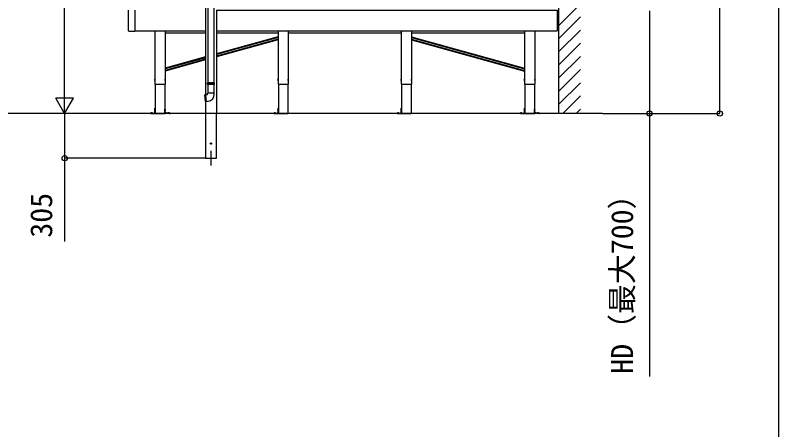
# Model space of a CAD drawing. Units: millimetres, scale not verified. Extents: x -10500 to 10500, y -15600 to 15524.
# Drawn here: x 5294 to 10500, y -7718 to -4890 of the extents above; entities that cross this region are included whole.
import ezdxf
from ezdxf.enums import TextEntityAlignment as Align

# ---------------------------------------------------------------- set-up
doc = ezdxf.new("R2010")
doc.units = ezdxf.units.MM
doc.header["$LTSCALE"] = 80
for name, color, linetype in [('0-3_YKK_12', 2, 'Continuous'), ('0-4_YKK_A1', 4, 'Continuous'), ('0-5_YKK_D', 6, 'Continuous'), ('0-6_YKK_ZWAK', 7, 'Continuous')]:
    doc.layers.add(name, color=color, linetype=linetype)
doc.styles.add('ＭＳ ゴシック', font='')
doc.styles.get('ＭＳ ゴシック').set_extended_font_data('MS Gothic')

msp = doc.modelspace()

# ---------------------------------------------------------------- linework, layer by layer
at = {"layer": '0-3_YKK_12'}
msp.add_line((6628.5, -5815.5), (6628.5, -5915.5), dxfattribs=at)
at = {"layer": '0-4_YKK_A1'}
for p, q in [((8998.5, -2045.05), (8998.5, -5560.5)), ((6591, -2906.71), (6591, -5432.16)), ((6607.5, -4237.5), (6607.5, -5350.5)), ((6649.5, -5350.5), (6649.5, -4237.5)), ((8998.5, -4961.28), (9147.5, -4812.28)), ((6066, -4996.59), (6066, -4856.41)), ((6666, -4854.5), (6666, -5560.5)), ((8998.5, -5051.08), (9147.5, -4902.08)), ((6066.29, -4997.29), (6066.39, -4997.39)), ((6068.61, -4999.61), (6066.39, -4997.39)), ((8998.5, -5140.88), (9147.5, -4991.88)), ((6068.61, -4999.61), (6068.71, -4999.71)), ((6108, -5000), (6069.41, -5000)), ((6109, -4997.5), (6591, -4997.5)), ((6245.92, -4997.5), (6245.92, -5360.5)), ((6246, -4997.5), (6246, -5360.5)), ((6246, -4997.5), (6246, -5360.5)), ((6591, -5012.5), (6316.08, -5012.5)), ((6666, -4997.5), (8988.5, -4997.5)), ((7085.92, -5012.5), (6666, -5012.5)), ((7085.92, -5037.81), (6666, -5153.79)), ((7085.92, -5043), (6666, -5158.98)), ((7925.92, -5012.5), (7156.08, -5012.5)), ((7996, -4997.5), (7996, -5034.9)), ((8765.92, -5012.5), (7996.08, -5012.5)), ((7996.08, -5037.81), (8765.92, -5250.44)), ((7996.08, -5043), (8765.92, -5255.62)), ((8836, -4997.5), (8836, -5360.5)), ((8836.08, -4997.5), (8836.08, -5360.5)), ((7085.92, -5053.38), (6666, -5169.35)), ((7085.92, -5058.56), (6666, -5174.54)), ((7996, -5056.66), (7996, -5360.5)), ((7996.08, -5053.38), (8765.92, -5266)), ((7996.08, -5058.56), (8765.92, -5271.19)), ((8998.5, -5230.69), (9147.5, -5081.69)), ((6591, -5174.51), (6316.08, -5250.44)), ((6591, -5179.69), (6316.08, -5255.62)), ((6591, -5190.07), (6316.08, -5266)), ((6591, -5195.26), (6316.08, -5271.19)), ((8998.5, -5320.49), (9147.5, -5171.49)), ((8998.5, -5410.29), (9147.5, -5261.29)), ((6245.5, -5326.5), (6244.7, -5326.64)), ((6245.5, -5334.5), (6244.7, -5334.36)), ((6245.5, -5326.5), (6245.5, -5334.5)), ((6245.5, -5326.5), (6246, -5326.59)), ((6245.5, -5334.5), (6246, -5334.41)), ((6245.92, -5360.5), (6316.08, -5360.5)), ((6246, -5326.59), (6246, -5334.41)), ((6248.35, -5360.5), (6248.35, -5560.5)), ((6313.65, -5360.5), (6313.65, -5560.5)), ((6316.5, -5326.5), (6316, -5326.59)), ((6316, -5334.41), (6316, -5326.59)), ((6316.5, -5334.5), (6316, -5334.41)), ((6316.5, -5326.5), (6317.3, -5326.64)), ((6316.5, -5334.5), (6316.5, -5326.5)), ((6316.5, -5334.5), (6317.3, -5334.36)), ((6605, -5352.5), (6606, -5350.5)), ((6652, -5352.5), (6605, -5352.5)), ((6605, -5356.01), (6605, -5352.5)), ((6605, -5360.5), (6605, -5356.99)), ((6605, -5360.5), (6652, -5360.5)), ((6606, -5362.5), (6605, -5360.5)), ((6651, -5350.5), (6606, -5350.5)), ((6652, -5352.5), (6651, -5350.5)), ((6651, -5362.5), (6652, -5360.5)), ((6652, -5356.01), (6652, -5352.5)), ((6652, -5360.5), (6652, -5356.99)), ((7085.5, -5326.5), (7084.7, -5326.64)), ((7085.5, -5334.5), (7084.7, -5334.36)), ((7085.5, -5326.5), (7085.5, -5334.5)), ((7085.5, -5326.5), (7086, -5326.59)), ((7085.5, -5334.5), (7086, -5334.41)), ((7085.92, -5360.5), (7156.08, -5360.5)), ((7086, -5326.59), (7086, -5334.41)), ((7088.35, -5360.5), (7088.35, -5560.5)), ((7153.65, -5360.5), (7153.65, -5560.5)), ((7156.5, -5326.5), (7156, -5326.59)), ((7156, -5334.41), (7156, -5326.59)), ((7156.5, -5334.5), (7156, -5334.41)), ((7156.5, -5326.5), (7157.3, -5326.64)), ((7156.5, -5334.5), (7156.5, -5326.5)), ((7156.5, -5334.5), (7157.3, -5334.36)), ((7925.5, -5326.5), (7924.7, -5326.64)), ((7925.5, -5334.5), (7924.7, -5334.36)), ((7925.5, -5326.5), (7925.5, -5334.5)), ((7925.5, -5326.5), (7926, -5326.59)), ((7925.5, -5334.5), (7926, -5334.41)), ((7925.92, -5360.5), (7996.08, -5360.5)), ((7926, -5326.59), (7926, -5334.41)), ((7928.35, -5360.5), (7928.35, -5560.5)), ((7993.65, -5360.5), (7993.65, -5560.5)), ((7996.5, -5326.5), (7996, -5326.59)), ((7996, -5334.41), (7996, -5326.59)), ((7996.5, -5334.5), (7996, -5334.41)), ((7996.5, -5326.5), (7997.3, -5326.64)), ((7996.5, -5334.5), (7996.5, -5326.5)), ((7996.5, -5334.5), (7997.3, -5334.36)), ((8765.5, -5326.5), (8764.7, -5326.64)), ((8765.5, -5334.5), (8764.7, -5334.36)), ((8765.5, -5326.5), (8765.5, -5334.5)), ((8765.5, -5326.5), (8766, -5326.59)), ((8765.5, -5334.5), (8766, -5334.41)), ((8765.92, -5360.5), (8836.08, -5360.5)), ((8766, -5326.39), (8766, -5360.5)), ((8766, -5326.59), (8766, -5334.41)), ((8768.35, -5360.5), (8768.35, -5560.5)), ((8833.65, -5360.5), (8833.65, -5560.5)), ((8836.5, -5326.5), (8836, -5326.59)), ((8836, -5334.41), (8836, -5326.59)), ((8836.5, -5334.5), (8836, -5334.41)), ((8836.5, -5326.5), (8837.3, -5326.64)), ((8836.5, -5334.5), (8836.5, -5326.5)), ((8836.5, -5334.5), (8837.3, -5334.36)), ((8998.5, -5500.09), (9147.5, -5351.09)), ((6651, -5362.5), (6606, -5362.5)), ((6607.5, -5362.5), (6607.5, -5420.62)), ((6649.5, -5420.62), (6649.5, -5362.5)), ((6585.58, -5432.37), (6589.89, -5431.99)), ((6585.58, -5432.37), (6589.59, -5478.19)), ((6590.07, -5432.07), (6594.06, -5477.7)), ((6591.06, -5431.98), (6595.06, -5477.62)), ((6591.23, -5431.87), (6605.5, -5430.62)), ((6605.5, -5430.62), (6605.5, -5420.62)), ((6651.5, -5430.62), (6651.5, -5420.62)), ((9027.9, -5560.5), (9147.5, -5440.9)), ((6589.59, -5478.19), (6593.9, -5477.81)), ((6591, -5478.07), (6591, -5560.5)), ((6595.23, -5477.7), (6609.51, -5476.45)), ((9298.5, -5560.5), (-9871.02, -5560.5)), ((6216.76, -5560.5), (6212.35, -5560.5)), ((6216.76, -5558), (6218.18, -5558)), ((6218.18, -5560.5), (6216.76, -5560.5)), ((6218.18, -5558), (6229.48, -5558)), ((6218.18, -5560.5), (6229.48, -5560.5)), ((6219.35, -5557.08), (6219.35, -5557.5)), ((6219.35, -5557.5), (6227.35, -5557.5)), ((6219.85, -5558), (6226.85, -5558)), ((6227.35, -5557.08), (6227.35, -5557.5)), ((6229.48, -5560.5), (6229.48, -5558)), ((6231.22, -5558), (6229.48, -5558)), ((6229.48, -5560.5), (6231.22, -5560.5)), ((6231.22, -5560.5), (6245.35, -5560.5)), ((6245.85, -5552.39), (6240.24, -5558)), ((6245.35, -5531.5), (6244.55, -5531.64)), ((6245.35, -5539.5), (6244.55, -5539.36)), ((6245.35, -5531.5), (6245.35, -5539.5)), ((6245.35, -5531.5), (6245.85, -5531.59)), ((6245.35, -5539.5), (6245.85, -5539.41)), ((6245.85, -5524.5), (6248.35, -5524.5)), ((6245.85, -5528.91), (6245.85, -5524.5)), ((6245.85, -5530.33), (6245.85, -5528.91)), ((6245.85, -5557.5), (6245.85, -5530.33)), ((6245.85, -5531.59), (6245.85, -5539.41)), ((6248.35, -5524.5), (6248.35, -5528.91)), ((6248.35, -5528.91), (6248.35, -5530.33)), ((6248.35, -5557.5), (6248.35, -5530.33)), ((6248.35, -5560.5), (6313.65, -5560.5)), ((6316.15, -5524.5), (6313.65, -5524.5)), ((6313.65, -5524.5), (6313.65, -5528.91)), ((6313.65, -5528.91), (6313.65, -5530.33)), ((6313.65, -5557.5), (6313.65, -5530.33)), ((6316.15, -5528.91), (6316.15, -5524.5)), ((6316.15, -5530.33), (6316.15, -5528.91)), ((6316.15, -5557.5), (6316.15, -5530.33)), ((6316.65, -5531.5), (6316.15, -5531.59)), ((6316.15, -5539.41), (6316.15, -5531.59)), ((6316.65, -5539.5), (6316.15, -5539.41)), ((6316.15, -5552.39), (6321.76, -5558)), ((6316.65, -5531.5), (6317.45, -5531.64)), ((6316.65, -5539.5), (6316.65, -5531.5)), ((6316.65, -5539.5), (6317.45, -5539.36)), ((6330.78, -5560.5), (6316.65, -5560.5)), ((6330.78, -5558), (6332.52, -5558)), ((6332.52, -5560.5), (6330.78, -5560.5)), ((6332.52, -5560.5), (6332.52, -5558)), ((6343.82, -5558), (6332.52, -5558)), ((6343.82, -5560.5), (6332.52, -5560.5)), ((6334.65, -5557.08), (6334.65, -5557.5)), ((6334.65, -5557.5), (6342.65, -5557.5)), ((6335.15, -5558), (6342.15, -5558)), ((6342.65, -5557.08), (6342.65, -5557.5)), ((6345.24, -5558), (6343.82, -5558)), ((6343.82, -5560.5), (6345.24, -5560.5)), ((6345.24, -5560.5), (6349.65, -5560.5)), ((6591, -5560.5), (6591, -5865.5)), ((6666, -5865.5), (6666, -5560.5)), ((7056.76, -5560.5), (7052.35, -5560.5)), ((7056.76, -5558), (7058.18, -5558)), ((7058.18, -5560.5), (7056.76, -5560.5)), ((7058.18, -5558), (7069.48, -5558)), ((7058.18, -5560.5), (7069.48, -5560.5)), ((7059.35, -5557.08), (7059.35, -5557.5)), ((7059.35, -5557.5), (7067.35, -5557.5)), ((7059.85, -5558), (7066.85, -5558)), ((7067.35, -5557.08), (7067.35, -5557.5)), ((7069.48, -5560.5), (7069.48, -5558)), ((7071.22, -5558), (7069.48, -5558)), ((7069.48, -5560.5), (7071.22, -5560.5)), ((7071.22, -5560.5), (7085.35, -5560.5)), ((7085.85, -5552.39), (7080.24, -5558)), ((7085.35, -5531.5), (7084.55, -5531.64)), ((7085.35, -5539.5), (7084.55, -5539.36)), ((7085.35, -5531.5), (7085.35, -5539.5)), ((7085.35, -5531.5), (7085.85, -5531.59)), ((7085.35, -5539.5), (7085.85, -5539.41)), ((7085.85, -5524.5), (7088.35, -5524.5)), ((7085.85, -5528.91), (7085.85, -5524.5)), ((7085.85, -5530.33), (7085.85, -5528.91)), ((7085.85, -5557.5), (7085.85, -5530.33)), ((7085.85, -5531.59), (7085.85, -5539.41)), ((7088.35, -5524.5), (7088.35, -5528.91)), ((7088.35, -5528.91), (7088.35, -5530.33)), ((7088.35, -5557.5), (7088.35, -5530.33)), ((7088.35, -5560.5), (7153.65, -5560.5)), ((7896.76, -5560.5), (7892.35, -5560.5)), ((7896.76, -5558), (7898.18, -5558)), ((7898.18, -5560.5), (7896.76, -5560.5)), ((7898.18, -5558), (7909.48, -5558)), ((7898.18, -5560.5), (7909.48, -5560.5)), ((7899.35, -5557.08), (7899.35, -5557.5)), ((7899.35, -5557.5), (7907.35, -5557.5)), ((7899.85, -5558), (7906.85, -5558)), ((7907.35, -5557.08), (7907.35, -5557.5)), ((7909.48, -5560.5), (7909.48, -5558)), ((7911.22, -5558), (7909.48, -5558)), ((7909.48, -5560.5), (7911.22, -5560.5)), ((7911.22, -5560.5), (7925.35, -5560.5)), ((7925.85, -5552.39), (7920.24, -5558)), ((7925.35, -5531.5), (7924.55, -5531.64)), ((7925.35, -5539.5), (7924.55, -5539.36)), ((7925.35, -5531.5), (7925.35, -5539.5)), ((7925.35, -5531.5), (7925.85, -5531.59)), ((7925.35, -5539.5), (7925.85, -5539.41)), ((7925.85, -5524.5), (7928.35, -5524.5)), ((7925.85, -5528.91), (7925.85, -5524.5)), ((7925.85, -5530.33), (7925.85, -5528.91)), ((7925.85, -5557.5), (7925.85, -5530.33)), ((7925.85, -5531.59), (7925.85, -5539.41)), ((7928.35, -5524.5), (7928.35, -5528.91)), ((7928.35, -5528.91), (7928.35, -5530.33)), ((7928.35, -5557.5), (7928.35, -5530.33)), ((7928.35, -5560.5), (7993.65, -5560.5)), ((8736.76, -5560.5), (8732.35, -5560.5)), ((8736.76, -5558), (8738.18, -5558)), ((8738.18, -5560.5), (8736.76, -5560.5)), ((8738.18, -5558), (8749.48, -5558)), ((8738.18, -5560.5), (8749.48, -5560.5)), ((8739.35, -5557.08), (8739.35, -5557.5)), ((8739.35, -5557.5), (8747.35, -5557.5)), ((8739.85, -5558), (8746.85, -5558)), ((8747.35, -5557.08), (8747.35, -5557.5)), ((8749.48, -5560.5), (8749.48, -5558)), ((8751.22, -5558), (8749.48, -5558)), ((8749.48, -5560.5), (8751.22, -5560.5)), ((8751.22, -5560.5), (8765.35, -5560.5)), ((8765.85, -5552.39), (8760.24, -5558)), ((8765.35, -5531.5), (8764.55, -5531.64)), ((8765.35, -5539.5), (8764.55, -5539.36)), ((8765.35, -5531.5), (8765.35, -5539.5)), ((8765.35, -5531.5), (8765.85, -5531.59)), ((8765.35, -5539.5), (8765.85, -5539.41)), ((8765.85, -5524.5), (8768.35, -5524.5)), ((8765.85, -5528.91), (8765.85, -5524.5)), ((8765.85, -5530.33), (8765.85, -5528.91)), ((8765.85, -5557.5), (8765.85, -5530.33)), ((8765.85, -5531.59), (8765.85, -5539.41)), ((8768.35, -5524.5), (8768.35, -5528.91)), ((8768.35, -5528.91), (8768.35, -5530.33)), ((8768.35, -5557.5), (8768.35, -5530.33)), ((8768.35, -5560.5), (8833.65, -5560.5)), ((8836.15, -5524.5), (8833.65, -5524.5)), ((8833.65, -5524.5), (8833.65, -5528.91)), ((8833.65, -5528.91), (8833.65, -5530.33)), ((8833.65, -5557.5), (8833.65, -5530.33)), ((8836.15, -5528.91), (8836.15, -5524.5)), ((8836.15, -5530.33), (8836.15, -5528.91)), ((8836.15, -5557.5), (8836.15, -5530.33)), ((8836.65, -5531.5), (8836.15, -5531.59)), ((8836.15, -5539.41), (8836.15, -5531.59)), ((8836.65, -5539.5), (8836.15, -5539.41)), ((8836.15, -5552.39), (8841.76, -5558)), ((8836.65, -5531.5), (8837.45, -5531.64)), ((8836.65, -5539.5), (8836.65, -5531.5)), ((8836.65, -5539.5), (8837.45, -5539.36)), ((8850.78, -5560.5), (8836.65, -5560.5)), ((8850.78, -5558), (8852.52, -5558)), ((8852.52, -5560.5), (8850.78, -5560.5)), ((8852.52, -5560.5), (8852.52, -5558)), ((8863.82, -5558), (8852.52, -5558)), ((8863.82, -5560.5), (8852.52, -5560.5)), ((8854.65, -5557.08), (8854.65, -5557.5)), ((8854.65, -5557.5), (8862.65, -5557.5)), ((8855.15, -5558), (8862.15, -5558)), ((8862.65, -5557.08), (8862.65, -5557.5)), ((8865.24, -5558), (8863.82, -5558)), ((8863.82, -5560.5), (8865.24, -5560.5)), ((8865.24, -5560.5), (8869.65, -5560.5)), ((9117.7, -5560.5), (9147.5, -5530.7)), ((6591, -5865.5), (6666, -5865.5))]:
    msp.add_line(p, q, dxfattribs=at)
for points in [[(6109, -4856.41), (6109, -4996.59), (6109, -4999)], [(6666, -4855.5), (8988.5, -4855.5), (8988.5, -4997.5)], [(6316, -4997.5), (6316, -5304.64), (6316, -5326.39), (6316, -5360.5)], [(6316.08, -4997.5), (6316.08, -5304.6), (6316.08, -5326.36), (6316.08, -5360.5)], [(7085.92, -4997.5), (7085.92, -5034.93), (7085.92, -5056.69), (7085.92, -5360.5)], [(7086, -4997.5), (7086, -5034.9), (7086, -5056.66), (7086, -5360.5)], [(7156, -4997.5), (7156, -5034.9), (7156, -5056.66), (7156, -5360.5)], [(7156.08, -4997.5), (7156.08, -5034.93), (7156.08, -5056.69), (7156.08, -5360.5)], [(7925.92, -4997.5), (7925.92, -5034.93), (7925.92, -5056.69), (7925.92, -5360.5)], [(7926, -4997.5), (7926, -5034.9), (7926, -5056.66), (7926, -5360.5)], [(7996.08, -4997.5), (7996.08, -5034.93), (7996.08, -5056.69), (7996.08, -5360.5)], [(8765.92, -4997.5), (8765.92, -5304.6), (8765.92, -5326.36), (8765.92, -5360.5)], [(8766, -4997.5), (8766, -5304.64), (8766, -5326.39), (8766, -5360.5)], [(6615.47, -5356), (6614.68, -5356), (6613.92, -5356), (6610.94, -5356), (6605, -5355.99)], [(6605, -5357.01), (6610.89, -5357), (6613.84, -5357), (6614.61, -5357), (6615.41, -5357), (6616.22, -5357), (6617.06, -5356.99), (6617.91, -5356.99), (6618.79, -5356.99), (6619.68, -5356.99), (6620.58, -5356.99), (6622.44, -5356.99), (6624.33, -5356.98), (6626.25, -5356.98), (6628.19, -5356.98), (6632.07, -5356.97), (6633.98, -5356.97), (6635.85, -5356.97), (6636.77, -5356.97), (6637.67, -5356.97), (6638.56, -5356.96), (6639.43, -5356.96), (6640.29, -5356.96), (6641.12, -5356.96), (6641.93, -5356.96), (6642.72, -5356.96), (6643.49, -5356.96), (6644.23, -5356.96), (6644.94, -5356.96), (6645.62, -5356.96), (6646.28, -5356.96), (6646.9, -5356.97), (6647.5, -5356.97), (6648.06, -5356.97), (6648.59, -5356.97), (6649.08, -5356.97), (6649.54, -5356.97), (6649.97, -5356.97), (6650.36, -5356.97), (6650.71, -5356.97)], [(6652, -5356.02), (6651.88, -5356.02), (6651.73, -5356.02), (6651.53, -5356.02), (6651.3, -5356.02), (6651.03, -5356.02), (6650.71, -5356.03), (6650.37, -5356.03), (6649.98, -5356.03), (6649.56, -5356.03), (6649.1, -5356.03), (6648.61, -5356.03), (6648.08, -5356.03), (6647.52, -5356.03), (6646.93, -5356.03), (6646.31, -5356.04), (6645.65, -5356.04), (6644.97, -5356.04), (6644.26, -5356.04), (6643.52, -5356.04), (6642.76, -5356.04), (6641.97, -5356.04), (6641.16, -5356.04), (6640.33, -5356.04), (6639.48, -5356.04), (6638.61, -5356.04), (6637.72, -5356.03), (6635.9, -5356.03), (6634.04, -5356.03), (6632.13, -5356.03), (6628.26, -5356.02), (6626.32, -5356.02), (6624.4, -5356.02), (6622.51, -5356.01), (6620.66, -5356.01), (6618.86, -5356.01), (6617.98, -5356.01), (6617.13, -5356.01), (6616.29, -5356), (6615.47, -5356)], [(6650.71, -5356.97), (6651.02, -5356.98), (6651.29, -5356.98), (6651.53, -5356.98), (6651.72, -5356.98), (6651.88, -5356.98), (6652, -5356.98)], [(6651.5, -5420.62), (6628.5, -5420.62), (6605.5, -5420.62)], [(6212.35, -5560.5), (6212.35, -5558), (6216.76, -5558)], [(6231.22, -5560.5), (6231.22, -5558), (6245.35, -5558)], [(6330.78, -5560.5), (6330.78, -5558), (6316.65, -5558)], [(6349.65, -5560.5), (6349.65, -5558), (6345.24, -5558)], [(7052.35, -5560.5), (7052.35, -5558), (7056.76, -5558)], [(7071.22, -5560.5), (7071.22, -5558), (7085.35, -5558)], [(7892.35, -5560.5), (7892.35, -5558), (7896.76, -5558)], [(7911.22, -5560.5), (7911.22, -5558), (7925.35, -5558)], [(8732.35, -5560.5), (8732.35, -5558), (8736.76, -5558)], [(8751.22, -5560.5), (8751.22, -5558), (8765.35, -5558)], [(8850.78, -5560.5), (8850.78, -5558), (8836.65, -5558)], [(8869.65, -5560.5), (8869.65, -5558), (8865.24, -5558)]]:
    msp.add_lwpolyline(points, dxfattribs=at)
msp.add_circle((6628.5, -5765.5), 4.5, dxfattribs=at)
for centre, radius, start, end in [((6067, -4996.59), 1, 180, 225), ((6069.41, -4999), 1, 225, 270), ((6108, -4999), 1, 270, 0), ((6249.6, -5330.5), 6.5, 147.94412, 212.05588), ((6244.85, -5327.53), 0.9, 100, 147.94412), ((6244.85, -5333.47), 0.9, 212.05588, 260), ((6317.15, -5327.53), 0.9, 32.05588, 80), ((6317.15, -5333.47), 0.9, 280, 327.94412), ((6312.4, -5330.5), 6.5, 327.94412, 32.05588), ((6605, -5356.5), 0.5, 285.49629, 74.51275), ((6652, -5356.5), 0.5, 105.48725, 254.50371), ((7089.6, -5330.5), 6.5, 147.94412, 212.05588), ((7084.85, -5327.53), 0.9, 100, 147.94412), ((7084.85, -5333.47), 0.9, 212.05588, 260), ((7157.15, -5327.53), 0.9, 32.05588, 80), ((7157.15, -5333.47), 0.9, 280, 327.94412), ((7152.4, -5330.5), 6.5, 327.94412, 32.05588), ((7929.6, -5330.5), 6.5, 147.94412, 212.05588), ((7924.85, -5327.53), 0.9, 100, 147.94412), ((7924.85, -5333.47), 0.9, 212.05588, 260), ((7997.15, -5327.53), 0.9, 32.05588, 80), ((7997.15, -5333.47), 0.9, 280, 327.94412), ((7992.4, -5330.5), 6.5, 327.94412, 32.05588), ((8769.6, -5330.5), 6.5, 147.94412, 212.05588), ((8764.85, -5327.53), 0.9, 100, 147.94412), ((8764.85, -5333.47), 0.9, 212.05588, 260), ((8837.15, -5327.53), 0.9, 32.05588, 80), ((8837.15, -5333.47), 0.9, 280, 327.94412), ((8832.4, -5330.5), 6.5, 327.94412, 32.05588), ((6589.91, -5432.19), 0.2, 21.60155, 95), ((6590.56, -5431.93), 0.5, 201.60155, 348.39845), ((6591.24, -5432.07), 0.2, 95, 168.39845), ((6605.5, -5430.62), 46, 275, 0), ((6593.88, -5477.61), 0.2, 275, 348.39845), ((6594.57, -5477.75), 0.5, 21.60155, 168.39845), ((6595.22, -5477.5), 0.2, 201.60155, 275), ((6220.35, -5557.08), 1, 126.03188, 180), ((6219.85, -5557.5), 0.5, 180, 270), ((6223.35, -5561.2), 6.1, 53.96812, 126.03188), ((6226.85, -5557.5), 0.5, 270, 0), ((6226.35, -5557.08), 1, 0, 53.96812), ((6249.45, -5535.5), 6.5, 147.94412, 212.05588), ((6244.7, -5532.53), 0.9, 100, 147.94412), ((6244.7, -5538.47), 0.9, 212.05588, 260), ((6245.35, -5557.5), 0.5, 270, 0), ((6245.35, -5557.5), 3, 270, 0), ((6316.65, -5557.5), 3, 180, 270), ((6316.65, -5557.5), 0.5, 180, 270), ((6317.3, -5532.53), 0.9, 32.05588, 80), ((6317.3, -5538.47), 0.9, 280, 327.94412), ((6312.55, -5535.5), 6.5, 327.94412, 32.05588), ((6335.65, -5557.08), 1, 126.03188, 180), ((6335.15, -5557.5), 0.5, 180, 270), ((6338.65, -5561.2), 6.1, 53.96812, 126.03188), ((6342.15, -5557.5), 0.5, 270, 0), ((6341.65, -5557.08), 1, 0, 53.96812), ((7060.35, -5557.08), 1, 126.03188, 180), ((7059.85, -5557.5), 0.5, 180, 270), ((7063.35, -5561.2), 6.1, 53.96812, 126.03188), ((7066.85, -5557.5), 0.5, 270, 0), ((7066.35, -5557.08), 1, 0, 53.96812), ((7089.45, -5535.5), 6.5, 147.94412, 212.05588), ((7084.7, -5532.53), 0.9, 100, 147.94412), ((7084.7, -5538.47), 0.9, 212.05588, 260), ((7085.35, -5557.5), 0.5, 270, 0), ((7085.35, -5557.5), 3, 270, 0), ((7900.35, -5557.08), 1, 126.03188, 180), ((7899.85, -5557.5), 0.5, 180, 270), ((7903.35, -5561.2), 6.1, 53.96812, 126.03188), ((7906.85, -5557.5), 0.5, 270, 0), ((7906.35, -5557.08), 1, 0, 53.96812), ((7929.45, -5535.5), 6.5, 147.94412, 212.05588), ((7924.7, -5532.53), 0.9, 100, 147.94412), ((7924.7, -5538.47), 0.9, 212.05588, 260), ((7925.35, -5557.5), 0.5, 270, 0), ((7925.35, -5557.5), 3, 270, 0), ((8740.35, -5557.08), 1, 126.03188, 180), ((8739.85, -5557.5), 0.5, 180, 270), ((8743.35, -5561.2), 6.1, 53.96812, 126.03188), ((8746.85, -5557.5), 0.5, 270, 0), ((8746.35, -5557.08), 1, 0, 53.96812), ((8769.45, -5535.5), 6.5, 147.94412, 212.05588), ((8764.7, -5532.53), 0.9, 100, 147.94412), ((8764.7, -5538.47), 0.9, 212.05588, 260), ((8765.35, -5557.5), 0.5, 270, 0), ((8765.35, -5557.5), 3, 270, 0), ((8836.65, -5557.5), 3, 180, 270), ((8836.65, -5557.5), 0.5, 180, 270), ((8837.3, -5532.53), 0.9, 32.05588, 80), ((8837.3, -5538.47), 0.9, 280, 327.94412), ((8832.55, -5535.5), 6.5, 327.94412, 32.05588), ((8855.65, -5557.08), 1, 126.03188, 180), ((8855.15, -5557.5), 0.5, 180, 270), ((8858.65, -5561.2), 6.1, 53.96812, 126.03188), ((8862.15, -5557.5), 0.5, 270, 0), ((8861.65, -5557.08), 1, 0, 53.96812)]:
    msp.add_arc(centre, radius, start, end, dxfattribs=at)
at = {"layer": '0-5_YKK_D'}
for p, q in [((10098.5, -5560.5), (10098.5, -2144.81)), ((5631, -5440.5), (5631, -2985.5)), ((5631, -5560.5), (5631, -5352.65)), ((5631, -5560.5), (5571, -5456.58)), ((5691, -5456.58), (5571, -5456.58)), ((5631, -5560.5), (5691, -5456.58)), ((5631, -5560.5), (5632, -5560.5)), ((9299.5, -5560.5), (9619.5, -5560.5)), ((9299.5, -5560.5), (10099.5, -5560.5)), ((6590, -5865.5), (5630, -5865.5))]:
    msp.add_line(p, q, dxfattribs=at)
for points in [[(9618.5, -4860.5), (9618.5, -5560.5), (9618.5, -7354.93)], [(5631, -5560.5), (5631, -5865.5), (5631, -6432.45)]]:
    msp.add_lwpolyline(points, dxfattribs=at)
for centre in [(9618.5, -5560.5), (10098.5, -5560.5), (5631, -5865.5)]:
    msp.add_circle(centre, 18, dxfattribs=at)
at = {"layer": '0-6_YKK_ZWAK'}
msp.add_lwpolyline([(-10500, -15600.5), (10500, -15600.5), (10500, 14999.5)], dxfattribs=at)

# ---------------------------------------------------------------- texts
at = {"layer": '0-5_YKK_D', "style": 'ＭＳ ゴシック'}
for s, p in [('305', (5591, -6407.52)), ('HD（最大700）', (9551.84, -7335.8))]:
    msp.add_text(s, height=149.6, rotation=90, dxfattribs=at).set_placement(p, align=Align.BOTTOM_LEFT)

doc.saveas('drawing.dxf')
